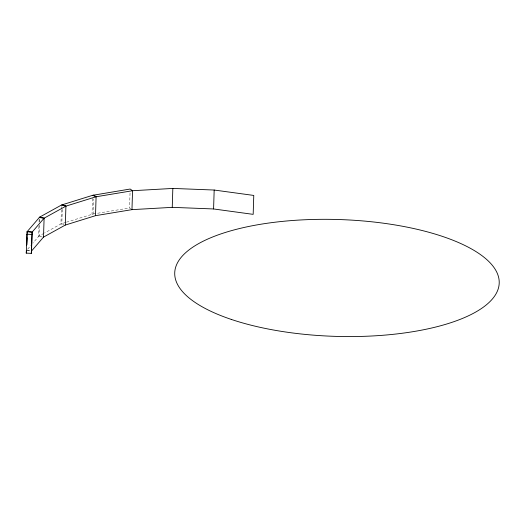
<?xml version="1.0" encoding="UTF-8"?>
<svg xmlns="http://www.w3.org/2000/svg" width="525" height="525" viewBox="0 0 525 525"><rect width="100%" height="100%" fill="white"/><g stroke="black" fill="none" stroke-linecap="round" stroke-linejoin="round"><path stroke-width="0.39" stroke-dasharray="2.62 1.97" d="M38.942 226.196L38.62 236.447L32.891 243.108M39.067 222.252L39.165 219.102M39.454 224.969L39.106 236.007L38.62 236.447L42.112 236.919M39.552 221.812L39.651 218.662M61.372 209.751L60.926 223.939L44.737 232.89M61.399 208.963L61.471 206.594M62.285 209.423L61.838 223.611L60.926 223.939L63.125 224.497M92.512 198.476L92.013 214.239L94.106 215.099M66.485 222.167L93.096 213.997L93.568 199.014M130.764 208.799L129.563 207.959L130.062 192.189M27.681 249.172L30.804 245.536M44.034 233.284L39.106 236.007L42.039 236.742M65.71 222.41L61.838 223.611L63.932 224.47M93.096 213.997L129.563 207.959M26.519 250.615L30.089 250.924M27.333 250.477L30.128 250.858"/><path stroke-width="0.79" d="M26.25 253.129L27.11 231.696L39.703 217.088L61.523 205.019L92.61 195.32L130.161 189.039L132.562 190.719L172.837 188.429L214.18 190.037L253.772 195.438L253.175 214.357L213.583 208.957L172.246 207.349L131.965 209.639L95.498 215.677L65.323 225.048L43.503 237.11L31.52 251.048L31.31 253.372L26.25 253.129L26.519 250.615M26.69 245.096L27.038 234.058M26.814 244.86L27.038 237.766M27.182 233.034L27.234 231.459L32.117 232.129L44.1 218.19L65.92 206.122L96.095 196.757L132.562 190.719L131.965 209.639M31.31 253.372L32.117 232.129L27.11 231.696M31.52 251.048L32.117 232.129M43.503 237.11L44.1 218.19L39.703 217.088M65.323 225.048L65.92 206.122L62.436 204.691M95.498 215.677L96.095 196.757L93.693 195.077M172.246 207.349L172.837 188.429M213.583 208.957L214.18 190.037M26.847 234.209L31.907 234.452M39.218 217.521L44.1 218.19M61.523 205.019L65.92 206.122M92.61 195.32L96.095 196.757M231.269 319.41A162.323 58.439 1.8 0 0 496.427 293.108A162.323 58.439 1.8 0 0 283.198 221.314A162.323 58.439 1.8 0 0 231.269 319.41"/></g></svg>
